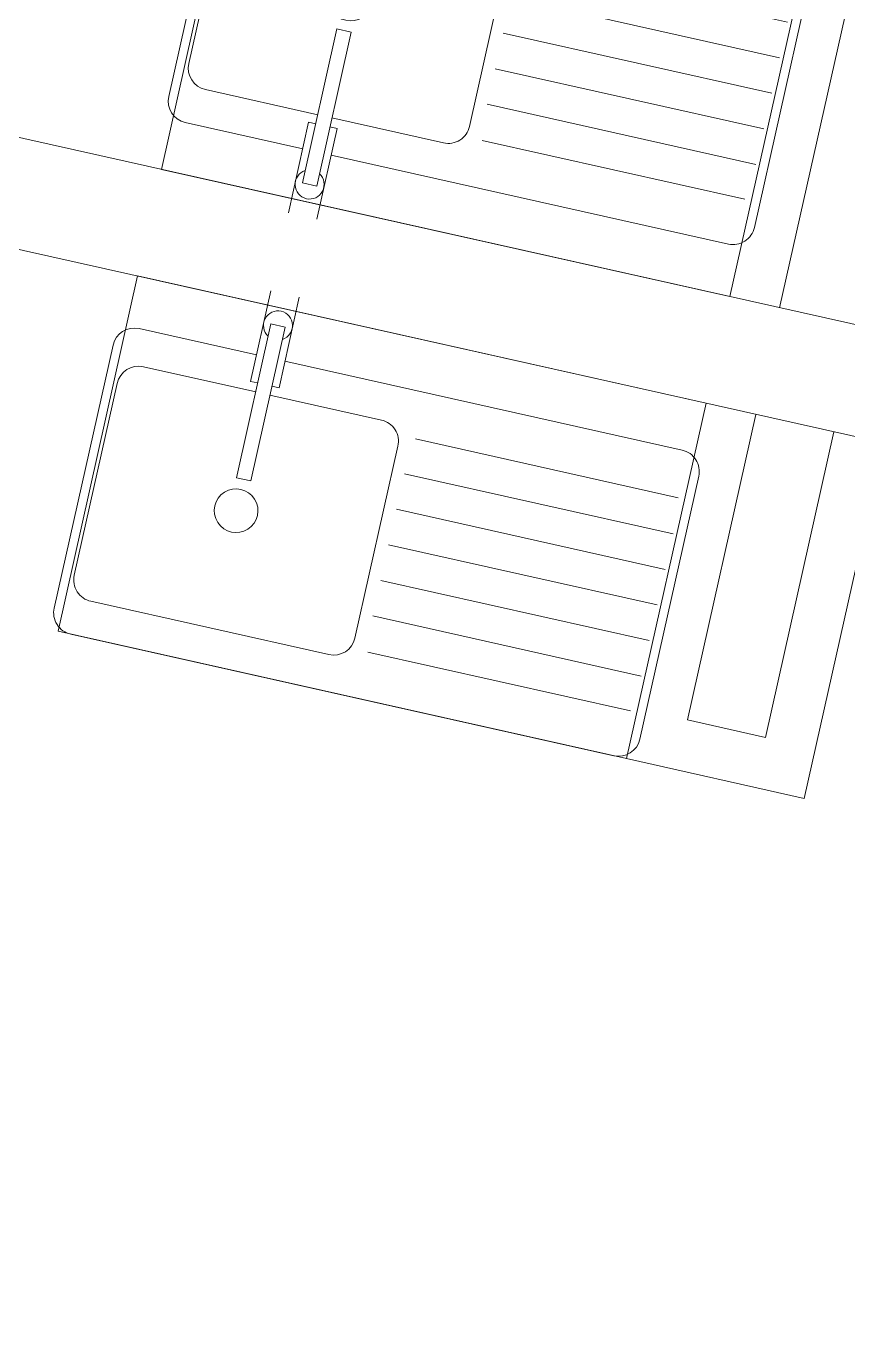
# Model space of a CAD drawing. Header units: millimetres. Extents: x 2471 to 2909, y 1327 to 1568.
# Drawn here: x 2635.562 to 2636.69, y 1500.681 to 1502.473 of the extents above; entities that cross this region are included whole.
import ezdxf
from ezdxf.xclip import XClip

# ---------------------------------------------------------------- set-up
doc = ezdxf.new("R2010")
doc.units = ezdxf.units.MM
doc.header["$XCLIPFRAME"] = 2
doc.linetypes.add('ACAD_ISO07W100', pattern=[3, 0, -3])
doc.layers.get('0').update_dxf_attribs({"color": 251, "lineweight": 9})
for name, color, linetype, lineweight in [('A-ESTRUCTURA-HATCH', 251, 'Continuous', 13), ('A-MURO ALTO', 251, 'Continuous', 13), ('A-MUROS', 251, 'Continuous', 13), ('A_30_Equipamiento', 251, 'Continuous', 13), ('DLP_MURO BAJO', 251, 'Continuous', 13)]:
    doc.layers.add(name, color=color, linetype=linetype, lineweight=lineweight)

# ---------------------------------------------------------------- blocks, each defined once
blk = doc.blocks.new('EST P1')
at = {"layer": 'A-ESTRUCTURA-HATCH'}
h = blk.add_hatch(dxfattribs=at)
h.set_pattern_fill('ANSI31', color=256, scale=0.02, angle=-1.27e-14)
h.set_pattern_definition([(44.99999999999999, (-226392.077087921, -8188203.059610654), (-0.04490128060534576, 0.04490128060534578), [])])
h.paths.add_polyline_path([(-3.609998156578513, 5.049997552298009), (-3.610000176762696, 4.849997552111745), (-44.785000133008, 4.84999814722687), (-44.78500010908465, -0.1500023566186428), (-46.9899987593235, -0.1500020446255803), (-46.98999930798891, -11.15000239294022), (-3.609999100328423, -11.15005090925843), (-3.609999100328423, -11.40005090925843), (-47.23999938514316, -11.40005881432444), (-47.23999953552266, 0.1499976431950927), (-45.03499953550636, 0.1499976431950927), (-45.0350001337647, 5.049998153932393)])
h.paths.add_polyline_path([(5.875668717722874, 4.849997540004551), (5.875668724213028, 5.04999746195972), (35.53000006324146, 5.049996703863144), (35.53000006324146, 4.849997698329389)])
h.paths.add_polyline_path([(47.9150172030495, 5.049996227957308), (35.58000069746049, 5.049997348338366), (35.58000069746049, 4.849997348152101), (47.9150167714979, 4.849997607059777)])
h.paths.add_polyline_path([(51.86500159354182, 4.849997512064874), (53.37567124809721, 4.84999814722687), (53.37566821934888, 5.049995731562376), (51.86500180143048, 5.049995731562376)])
edge = h.paths.add_edge_path()
edge.add_arc((63.30066905260901, -0.1500025354325771), 9.699999993899837, 359.9999991583288, 539.9999991583288)
edge.add_line((53.60066905870917, -0.1500023929402232), (53.80066905872081, -0.1500023929402232))
edge.add_arc((63.30066905263811, -0.1500025345012546), 9.4999999939173, 0.904707007975901, 179.9999991462264, ccw=False)
edge.add_line((72.79948476422578, -2.6654452085495e-06), (70.35068066572421, 2.236943691968918e-05))
edge.add_line((70.35068066572421, 2.236943691968918e-05), (70.35067913253442, -0.1499448418617249))
edge.add_line((70.35067913253442, -0.1499448418617249), (73.00066904650885, -0.150002677924931))
edge = h.paths.add_edge_path()
edge.add_arc((63.30071679371758, -0.1499939998611808), 3.299962339182982, 0.0008535084975947384, 49.99468487219946)
edge.add_line((65.42212619486963, 2.377727027982473), (65.4221670004481, -0.1499835988506675))
edge.add_line((65.4221670004481, -0.1499835988506675), (65.27216700115241, -0.1499896282330155))
edge.add_line((65.27216700115241, -0.1499896282330155), (65.27206754402141, 2.496426238678396))
edge.add_arc((63.30066965197329, -0.1500051133334637), 3.300001295406272, 53.31658296793058, 179.9999577317531)
edge.add_line((60.00066835692269, -0.1500026788562536), (59.80066835691105, -0.1500026788562536))
edge.add_arc((63.30067374499049, -0.1500072199851274), 3.50000538808239, 2.4573619850427235, 179.9999256608235, ccw=False)
edge.add_line((66.79746054686257, 5.869567394256592e-05), (69.45068066581734, 3.157090395689011e-05))
edge.add_line((69.45068066581734, 3.157090395689011e-05), (69.45067913254024, -0.1499448418617249))
edge.add_line((69.45067913254024, -0.1499448418617249), (66.60067913253442, -0.1499448418617249))
h.paths.add_polyline_path([(-3.559999100340065, -11.15003591403365), (35.53000069747213, -11.15003591403365), (35.53000069747213, -11.40006590355188), (-3.559999100340065, -11.40006590355188)])
h.paths.add_polyline_path([(35.58000069746049, -11.1500659417361), (71.88000514594023, -11.1501255556941), (71.88000514594023, -11.40006201900542), (35.58000069746049, -11.40000240504742)])
blk = doc.blocks.new('A$C47ad906b')
at = {"linetype": 'ACAD_ISO07W100'}
blk.add_blockref('EST P1', (27.08587306272238, 53.63165718247183), dxfattribs=at)
blk = doc.blocks.new('LAV-COC_01')
for p, q in [((0.3999999989182754, 0.8242555562896854, -6.523094574261215e-09), (0.02999999892020355, 0.8242555562896712, -2.507478185384635e-08)), ((-1.079541789295035e-09, 0.235231317982624, -6.733520554449892e-09), (-1.080451283996808e-09, 0.7942555562895848, -2.507478185392767e-08)), ((0.4299999989180208, 0.03000000168093209, 1.855168727955803e-08), (0.4299999989180208, 0.7942555562897127, -6.52309457423411e-09)), ((0.349999998919003, 0.412127778985095, 5.027091387209328e-09), (0.07999999891856646, 0.4121277789850808, -3.503441953184956e-09)), ((0.04999999891791163, 0.2252310672158444), (0.04999999891791163, 0.3821277789852218, -3.503441953239166e-09)), ((0.3799999989187484, 0.0471277789851996, 1.292402248339198e-08), (0.3799999989196579, 0.382127778985236, 5.027091387182223e-09)), ((0.04999999891791163, 0.04712777898518539, 4.393489143024801e-09), (0.04999999891791163, 0.2052310672156352)), ((-1.080451283996808e-09, 0.03000000168103156), (-1.080451283996808e-09, 0.1952313179820919, -5.421143734899465e-09)), ((0.02999999892020355, 1.680973582551815e-09), (0.3999999989173659, 1.680973582551815e-09, 1.855168727955803e-08)), ((0.349999998919003, 0.01712777898522688, 1.292402248339283e-08), (0.07999999891856646, 0.01712777898521267, 4.393489143051906e-09))]:
    blk.add_line(p, q)
at = {"color": 7, "extrusion": (-8.981365999818942e-08, -2.256019315452626e-18, 0.999999999999996)}
for p, q in [((0.1149999989220589, 0.4292555562842324, -8.974295797730411e-09), (0.114999998903869, 0.8071277789805151, -2.562565464857261e-08)), ((0.1649999989222408, 0.4292555562867335, -5.381484475489723e-09), (0.1649999989040509, 0.8071277789829026, -4.184164633207741e-08)), ((0.06499999892187702, 0.4333519741242924, -1.97212178448046e-08), (0.06499999890277763, 0.8030367338278381, -5.042827527692445e-08))]:
    blk.add_line(p, q, dxfattribs=at)
at = {"color": 7}
for p, q in [((0.2149999989187847, 0.4292555562892488), (0.2149999989169658, 0.8071277789851905, -1.980374544083548e-08)), ((0.2649999989180571, 0.4292555562892488), (0.2649999989180571, 0.8071277789854179, -3.735096333146257e-08)), ((0.3149999989191485, 0.4292555562893625), (0.314999998918239, 0.8071277789855316, -1.664428864812898e-08)), ((0.3649999989184209, 0.4333519741316962, -6.249168845236912e-09), (0.3649999989184209, 0.803036733835242, -3.695622627651566e-08))]:
    blk.add_line(p, q, dxfattribs=at)
at = {"extrusion": (-4.490682999999828e-08, 3.60284826000014e-08, 0.9999999999999983)}
for points, elevation in [([(-0.09000000391003514, 0.2352317693627981), (0.03738024871384465, 0.23523113050814), (0.03738019855975933, 0.2252311305084902)], 3.703933379535609e-09), ([(0.0373800982534077, 0.2052311305087358), (0.03738004810023188, 0.1952311305086311), (-0.09000000382090459, 0.195231769362266)], 3.703933379468896e-09)]:
    blk.add_lwpolyline(points, dxfattribs=dict(at, elevation=elevation))
at = {"extrusion": (-4.490682999999828e-08, 3.60284826000014e-08, 0.9999999999999983), "elevation": 3.703933379463075e-09}
blk.add_lwpolyline([(-0.04582310654311093, 0.2052315478007074), (0.1707921686757174, 0.2052304614023512), (0.1707922689820691, 0.2252304614021057), (-0.0458230062367593, 0.2252315478004618)], close=True, dxfattribs=at)
at = {"extrusion": (-4.490682999999828e-08, 3.60284826000014e-08, 0.9999999999999983)}
blk.add_arc((-0.04582305638993512, 0.2152315478003572, 3.702313992692973e-09), 0.01999999999998179, 29.99971264247086, 329.9997126423776, dxfattribs=at)
for centre, start_param, end_param in [((0.02999999892020355, 0.7942555562896985, -2.507478185390056e-08), -0.7853981633974549, 0.7853981633974549), ((0.3999999989182754, 0.7942555562897127, -6.523094574207005e-09), -2.356194490192335, -0.7853981633974549), ((0.07999999891947596, 0.3821277789852218, -3.503441953157851e-09), -0.7853981633974549, 0.7853981633974549), ((0.349999998919003, 0.382127778985236, 5.027091387210175e-09), -2.356194490192335, -0.7853981633974549), ((0.07999999891947596, 0.04712777898518539, 4.393489143078164e-09), 0.7853981633974549, 2.356194490192335), ((0.349999998919003, 0.0471277789851996, 1.292402248339198e-08), 2.356194490192335, 3.926990816987261), ((0.02999999892020355, 0.03000000168114525), 0.7853981633974549, 2.356194490192335), ((0.3999999989182754, 0.03000000168093209, 1.855168727963935e-08), 2.356194490192335, 3.926990816987261)]:
    blk.add_ellipse(centre, major_axis=(-0.0212132034355967, 0.0212132034355967), ratio=0.9999999999999868, start_param=start_param, end_param=end_param)
blk.add_ellipse((0.2149999989187847, 0.2146277789851041, 5.52093112364733e-09), major_axis=(-0.0212132034355967, 0.0212132034355967), ratio=0.9999999999999868)
blk = doc.blocks.new('TF_P1')
at = {"layer": 'A-MURO ALTO', "color": 8}
for p, q in [((10.50000667519886, 9.449997458352556), (11.0000155086035, 9.449997448773736)), ((11.0000155086035, 9.449997448773736), (11.00000149652297, 9.199997444882605)), ((10.50000275335577, 9.379997458462412), (10.93001158533087, 9.380001370726795)), ((10.93001158533087, 9.380001370726795), (10.93000542001525, 9.270001365555949)), ((10.93000542001525, 9.270001365555949), (10.49999658132816, 9.26999744526772)), ((11.00000149652297, 9.199997444882605), (10.49999266054488, 9.19999744537752))]:
    blk.add_line(p, q, dxfattribs=at)
for points in [[(10.35000055854971, 9.450000171034944), (9.850000561122666, 9.450000179333628), (9.850000563162663, 9.200000175049809), (10.35000056316266, 9.200000157667091)], [(10.35000055758152, 9.380000171034936), (9.920000561693865, 9.380000178365435), (9.920000562591465, 9.270000173021828), (10.35000056519064, 9.270000157667099)]]:
    blk.add_lwpolyline(points, dxfattribs=at)
at = {"layer": 'A-MUROS', "color": 8}
for p, q in [((10.35000055846873, 10.98996646142237), (10.34999983985426, 5.800016882643284)), ((10.50000148259954, 10.98996474512464), (10.50000152977645, 4.924999065702693))]:
    blk.add_line(p, q, dxfattribs=at)
at = {"layer": 'DLP_MURO BAJO', "color": 8}
for points in [[(9.850000563162663, 8.400000157667087), (10.35000056316266, 8.400000157667087), (10.35000056316266, 9.200000157667091), (9.850000563162663, 9.200000157667091)], [(11.00000149652297, 8.399997444882601), (10.50000149652297, 8.399997444882601), (10.50000149652297, 9.199997444882605), (11.00000149652297, 9.199997444882605)]]:
    blk.add_lwpolyline(points, close=True, dxfattribs=at)
at = {"layer": 'A_30_Equipamiento', "color": 8, "extrusion": (-4.490682999999738e-08, -3.602848260000178e-08, 0.9999999999999984), "xscale": -1}
blk.add_blockref('LAV-COC_01', (10.28000056208056, 8.38787237868192, -7.653972497030049e-07), dxfattribs=at)
at = {"layer": 'A_30_Equipamiento', "color": 8, "extrusion": (4.490682999999741e-08, -3.602848260000177e-08, 0.9999999999999984)}
blk.add_blockref('LAV-COC_01', (10.57000149760504, 8.387869665897453, 1.709103460284044e-07), dxfattribs=at)

msp = doc.modelspace()

# ---------------------------------------------------------------- block references
at = {"linetype": 'ACAD_ISO07W100'}
ref = msp.add_blockref('A$C47ad906b', (2601.728454235148, 1500.834873529901, -2.304718188154694e-09), dxfattribs=dict(at, rotation=257.382711444673))
XClip(ref).set_block_clipping_path([(-32.77710999548435, 2.2226421867962927), (98.96615245100111, 2.2311685525346547), (98.96582661475986, 7.231224972754717), (99.7946497676894, 7.231278989929706), (100.08608320448548, 13.481463528471068), (100.176612354815, 17.314981514588), (100.32678451668471, 20.530439506517723), (97.17119621951133, 20.67732101166621), (93.53380543459207, 23.280716648325324), (85.41223580669612, 23.279833930078894), (85.41217793151736, 21.808750877389684), (84.86857534665614, 21.459551773732528), (84.2744105560705, 21.01401810324751), (83.7236675163731, 20.53151851356961), (83.22179840318859, 20.020823718979955), (82.91194829251617, 19.664258553879336), (82.69026670884341, 19.38575214636512), (82.420844219625, 19.017134400783107), (81.52532524056733, 21.681570396991447), (-19.037432584911585, 21.6816708042752), (-22.95227990951389, 17.248210166580975), (-26.321719695813954, 13.732875738991424), (-31.40991248935461, 12.208078899187967), (-35.66280288435519, 13.13839321071282)])

# ---------------------------------------------------------------- next in the draw order: block references
at = {"color": 251, "rotation": 257.381886132596}
msp.add_blockref('TF_P1', (2629.811355779085, 1514.211794774798, -2.447181723795563e-06), dxfattribs=at)

doc.saveas('drawing.dxf')
